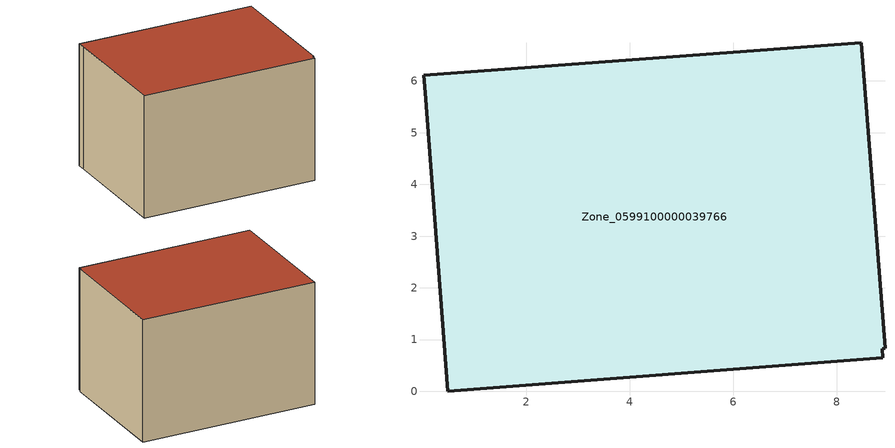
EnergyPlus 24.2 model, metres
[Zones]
Zone_0599100000039766
 floor ground (C_G): 8.89,0.65 0.48,0 0.05,5.77 0.01,6.11 8.48,6.74 8.94,0.83 8.88,0.82 z0
 wall outside (C_F): 0.48,0 8.89,0.65 8.88,0.82 8.94,0.83 8.48,6.74 0.01,6.11 0.05,5.77 0.48,0 z0:5.9
 roof outside (C_R): 8.88,0.82 8.94,0.83 8.48,6.74 0.01,6.11 0.05,5.77 0.48,0 8.89,0.65 z5.9
[BUILDING]
Pand.0599100000039766: North Axis=0; Terrain=City; Loads Convergence Tolerance Value=0.04; Temperature Convergence Tolerance Value=0.4; Solar Distribution=FullExterior; Maximum Number of Warmup Days=25; Minimum Number of Warmup Days=1
[Site:Location]
Rotterdam.The.Hague.AP_ZH_NLD Design_Conditions: Latitude=51.96; Longitude=4.45; Time Zone=1; Elevation=-4.5
[SITE:GROUNDTEMPERATURE:BUILDINGSURFACE]
18, 18, 18, 18, 18, 18, 18, 18, 18, 18, 18, 18
[MATERIAL] Thermal Absorptance=0.9; Solar Absorptance=0.7; Visible Absorptance=0.7
Name | Roughness | Thickness | Conductivity | Density | Specific Heat
G.TI.1946-1964 | MediumSmooth | 0.15 | 1 | 540 | 1210
F.TI.1946-1964 | Rough | 0.3 | 0.857143 | 1920 | 840
R.TI.1946-1964 | MediumRough | 0.2 | 0.277778 | 1500 | 1000
[CONSTRUCTION]
C_G: G.TI.1946-1964
C_F: F.TI.1946-1964
C_R: R.TI.1946-1964
[ZONE]
Zone_0599100000039766: Type=1; Multiplier=1; Ceiling Height=Autocalculate; Volume=Autocalculate; Floor Area=autocalculate; Part of Total Floor Area=Yes
[ZONEINFILTRATION:DESIGNFLOWRATE]
Infil_Zone_0599100000039766: Zone or ZoneList or Space or SpaceList=Zone_0599100000039766; Schedule=AlwaysOn; Design Flow Rate Calculation Method=Flow/Area; Flow Rate per Floor Area=0.003; Constant Term Coefficient=1; Temperature Term Coefficient=0; Velocity Term Coefficient=0; Velocity Squared Term Coefficient=0
[HVACTEMPLATE:ZONE:IDEALLOADSAIRSYSTEM]
Zone_0599100000039766: Maximum Heating Supply Air Temperature=50; Minimum Cooling Supply Air Temperature=13; Maximum Heating Supply Air Humidity Ratio=0.0156; Minimum Cooling Supply Air Humidity Ratio=0.0077; Heating Limit=NoLimit; Cooling Limit=NoLimit; Dehumidification Control Type=ConstantSensibleHeatRatio; Cooling Sensible Heat Ratio=0.7; Dehumidification Setpoint=60; Humidification Control Type=None; Humidification Setpoint=30; Outdoor Air Method=None; Outdoor Air Flow Rate per Person=0.00944; Outdoor Air Flow Rate per Zone Floor Area=0; Outdoor Air Flow Rate per Zone=0; Demand Controlled Ventilation Type=None; Outdoor Air Economizer Type=NoEconomizer; Heat Recovery Type=None; Sensible Heat Recovery Effectiveness=0.7; Latent Heat Recovery Effectiveness=0.65
[ZONECONTROL:THERMOSTAT]
ThermostatControl_Zone_0599100000039766: Zone or ZoneList=Zone_0599100000039766; Control Type Schedule=DualSetpointControlType; Control 1=Thermostat_Zone_0599100000039766; Temperature Difference Between Cutout And Setpoint=0
[THERMOSTATSETPOINT:DUALSETPOINT]
Thermostat_Zone_0599100000039766: Heating Setpoint Temperature Schedule=HeatingSetpoint_Zone_0599100000039766; Cooling Setpoint Temperature Schedule=CoolingSetpoint_Zone_0599100000039766
[SCHEDULE:COMPACT]
HeatingSetpoint_Zone_0599100000039766: Through: 12/31, For: AllDays, Until: 24:00, 21
CoolingSetpoint_Zone_0599100000039766: Through: 12/31, For: AllDays, Until: 24:00, 24
DualSetpointControlType: Through: 12/31, For: AllDays, Until: 24:00, 4
AlwaysOn: Through: 12/31, For: AllDays, Until: 24:00, 1
